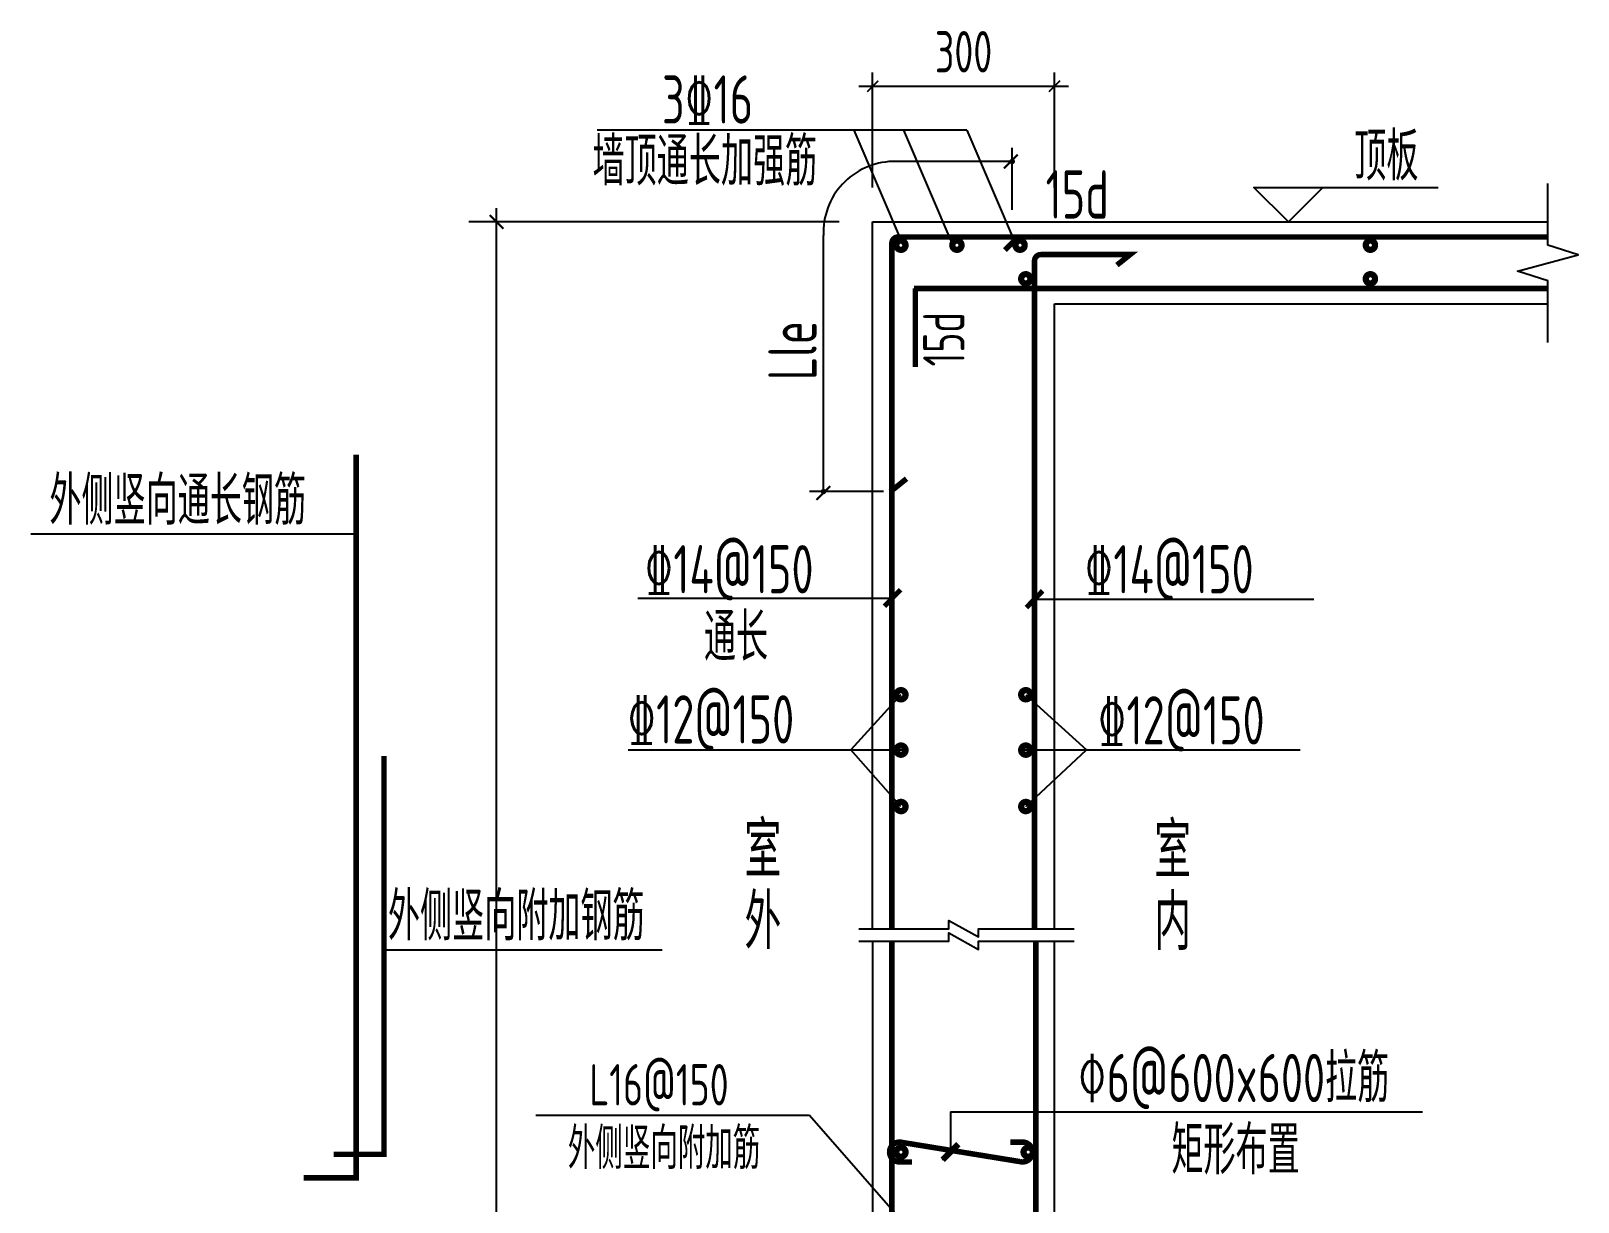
# Model space of a CAD drawing. Extents: x -668857 to 154266, y -275694 to 291306.
# Drawn here: x -289332 to -278109, y 188393 to 196890 of the extents above; entities that cross this region are included whole.
import ezdxf

# ---------------------------------------------------------------- set-up
doc = ezdxf.new("R2010")
doc.units = 0
doc.header["$LTSCALE"] = 1000
doc.linetypes.add('CONTINOUS', pattern=[0])
doc.linetypes.add('DASHED', pattern=[0.75, 0.5, -0.25])
doc.layers.get('0').update_dxf_attribs({"linetype": 'CONTINUOUS'})
doc.layers.get('DEFPOINTS').update_dxf_attribs({"linetype": 'CONTINUOUS'})
for name, color, linetype in [('A-AXIS', 1, 'CONTINUOUS'), ('DIM', 2, 'CONTINUOUS'), ('REIN', 6, 'CONTINUOUS'), ('S-B板配筋号', 7, 'CONTINUOUS'), ('SBG', 7, 'CONTINUOUS'), ('THIN', 7, 'CONTINUOUS'), ('中粗1', 4, 'CONTINUOUS'), ('墙', 3, 'CONTINUOUS'), ('标注', 142, 'CONTINUOUS'), ('结构', 7, 'DASHED'), ('说明文字', 7, 'CONTINUOUS'), ('边构涂实_平_', 252, 'CONTINUOUS')]:
    doc.layers.add(name, color=color, linetype=linetype)
doc.styles.add('TSSD_DIMENSION', font='Tssdeng.shx', dxfattribs={"width": 0.7, "bigfont": 'tssdchn.shx'})
doc.styles.add('TSSD_REIN', font='tssdeng.shx', dxfattribs={"width": 0.7, "height": 300, "bigfont": 'tssdchn.shx'})
doc.dimstyles.new('TSSD_100_100$0', dxfattribs={"dimtxt": 300, "dimasz": 80, "dimexe": 100, "dimexo": 250, "dimgap": 100, "dimtad": 1, "dimdec": 0, "dimzin": 0, "dimdsep": 46, "dimtxsty": 'TSSD_DIMENSION', "dimblk": 'ARCHTICK', "dimcen": 0, "dimdle": 100, "dimclrd": 3, "dimclre": 3, "dimclrt": 7, "dimadec": 0, "dimazin": 0, "dimtfac": 1, "dimtdec": 0, "dimtix": 1, "dimtmove": 2, "dimatfit": 3, "dimldrblk": 'ARCHTICK', "dimfxl": 0, "dimtolj": 1, "dimtzin": 0, "dimarcsym": 0})
doc.dimstyles.new('XXB', dxfattribs={"dimtxt": 250, "dimasz": 100, "dimexe": 200, "dimexo": 250, "dimgap": 100, "dimtad": 1, "dimzin": 0, "dimdsep": 46, "dimtxsty": 'Standard', "dimblk": 'ARCHTICK', "dimcen": 0, "dimdle": 100, "dimclrd": 3, "dimclre": 3, "dimclrt": 7, "dimadec": 0, "dimazin": 0, "dimtfac": 1, "dimtix": 1, "dimtmove": 2, "dimatfit": 3, "dimldrblk": 'ARCHTICK', "dimfxl": 0, "dimtolj": 1, "dimtzin": 0, "dimarcsym": 0})

# ---------------------------------------------------------------- blocks, each defined once
blk = doc.blocks.new('_DOT')
at = {"color": 0, "linetype": 'ByBlock'}
blk.add_line((-0.5, 0), (-1, 0), dxfattribs=at)
at = {"color": 0, "linetype": 'ByBlock', "const_width": 0.5}
blk.add_lwpolyline([(-0.25, 0, 1), (0.25, 0, 1)], format="xyb", close=True, dxfattribs=at)
blk = doc.blocks.new('_ArchTick')
at = {"color": 0, "linetype": 'ByBlock', "const_width": 0.15}
blk.add_lwpolyline([(-0.5, -0.5), (0.5, 0.5)], dxfattribs=at)
blk = doc.blocks.new('*D19')
at = {"layer": 'DEFPOINTS', "color": 0}
for p in [(330126.5638521853, 223247.5083073786), (332912.001897915, 223247.5083073786), (332148.1107095952, 212078.2339276838)]:
    blk.add_point(p, dxfattribs=at)
at = {"layer": 'DIM', "color": 0, "lineweight": -2}
blk.add_line((330126.5638521853, 211978.2339276838), (330126.5638521853, 223347.5083073786), dxfattribs=at)
at = {"layer": 'DIM', "color": 3, "lineweight": -2}
for p, q in [((332612.001897915, 223247.5083073786), (329926.5638521853, 223247.5083073786)), ((331848.1107095952, 212078.2339276838), (329926.5638521853, 212078.2339276838))]:
    blk.add_line(p, q, dxfattribs=at)
at = {"layer": 'DIM', "color": 0, "lineweight": -2, "xscale": 100, "yscale": 100, "zscale": 100}
for p, rotation in [((330126.5638521853, 223247.5083073786), 90), ((330126.5638521853, 212078.2339276838), 270)]:
    blk.add_blockref('_ArchTick', p, dxfattribs=dict(at, rotation=rotation))
blk = doc.blocks.new('ArchTick')
at = {"color": 0, "linetype": 'ByBlock', "lineweight": -2, "const_width": 0.075}
blk.add_lwpolyline([(-0.25, -0.25), (0.25, 0.25)], dxfattribs=at)
blk = doc.blocks.new('*D23')
at = {"layer": 'DEFPOINTS', "color": 0}
for p in [(334174.6456177483, 224232.2931245026), (332854.8808668039, 223247.5083073786), (334174.6456177483, 223247.5083073786)]:
    blk.add_point(p, dxfattribs=at)
at = {"layer": '说明文字', "color": 3, "lineweight": -2}
for p, q in [((332854.8808668039, 223497.5083073786), (332854.8808668039, 224332.2931245026)), ((334174.6456177483, 223497.5083073786), (334174.6456177483, 224332.2931245026)), ((332754.8808668039, 224232.2931245026), (334274.6456177483, 224232.2931245026))]:
    blk.add_line(p, q, dxfattribs=at)
at = {"layer": '说明文字', "color": 3, "lineweight": -2, "xscale": 80, "yscale": 80, "zscale": 80, "rotation": 180}
blk.add_blockref('_ArchTick', (332854.8808668039, 224232.2931245026), dxfattribs=at)
at = {"layer": '说明文字', "color": 3, "lineweight": -2, "xscale": 80, "yscale": 80, "zscale": 80}
blk.add_blockref('_ArchTick', (334174.6456177483, 224232.2931245026), dxfattribs=at)
at = {"layer": '说明文字', "color": 7, "insert": (333514.7632422761, 224482.2931245026), "char_height": 300, "attachment_point": 5, "style": 'TSSD_DIMENSION'}
blk.add_mtext('\\A1;300', dxfattribs=at)
blk = doc.blocks.new('20210729.23145802')
at = {"layer": 'A-AXIS', "color": 3}
for p, q in [((-22816.88064777339, -166171.2902276409), (-22816.88064777339, -165719.9653700762)), ((-22856.88064777339, -165819.9653700762), (-23685.12186113233, -165819.9653700762)), ((-24186.20679115178, -168175.2112155934), (-24186.20679115178, -166356.9548781295)), ((-23751.27080135653, -168215.2112155934), (-24286.20679115178, -168215.2112155934))]:
    blk.add_line(p, q, dxfattribs=at)
blk.add_arc((-23670.46528707305, -166335.9272346166), 516.1699921752356, 91.62712429651444, 182.334751602608, dxfattribs=at)
at = {"layer": 'DIM', "const_width": 45}
blk.add_lwpolyline([(-23207.06763215596, -172949.0694123995), (-23321.6190452599, -173063.6208255053)], dxfattribs=at)
at = {"layer": 'REIN', "linetype": 'ByBlock', "const_width": 40}
for points in [[(-22870.42998732859, -166463.2746294574), (-22774.97047641361, -166367.815118535), (-23644.75824106531, -166367.815118535, 0.4142135623730951), (-23689.75828606496, -166412.8151635346), (-23689.75828606496, -171386.1409987477)], [(-22654.85794333788, -171386.1409987477), (-22654.85794333788, -166540.5933126104, -0.4142135623730951), (-22609.85789834009, -166495.593267607), (-21961.67637661891, -166495.593267607), (-22057.13588753762, -166571.7866699216)], [(-22831.49771852838, -172934.345046951), (-22741.49762852909, -172934.345046951, -1.135050993659359), (-22759.49764653156, -173076.0588888959), (-23616.44325293647, -172936.6313490053, 1.135050993659445), (-23634.44327093521, -173078.3451909502), (-23544.44318093592, -173078.3451909502)]]:
    blk.add_lwpolyline(points, format="xyb", dxfattribs=at)
at = {"layer": 'REIN', "linetype": 'ByBlock', "const_width": 67.2}
for points in [[(-23624.13150467584, -166404.8893459332, 1), (-23624.13150467584, -166450.2493912936, 1)], [(-23217.90629756125, -166404.8893459332, 1), (-23217.90629756125, -166450.2493912936, 1)], [(-22759.79151895689, -166404.8893459332, 1), (-22759.79151895689, -166450.2493912936, 1)], [(-20218.50251766155, -166404.8893459332, 1), (-20218.50251766155, -166450.2493912936, 1)], [(-22718.25570664043, -166648.725802029, 1), (-22718.25570664043, -166694.0858473894, 1)], [(-20218.50251766155, -166648.725802029, 1), (-20218.50251766155, -166694.0858473894, 1)], [(-23624.13150467584, -169666.3096648329, 1), (-23624.13150467584, -169711.6697101914, 1)], [(-22718.25570664043, -169666.3096648329, 1), (-22718.25570664043, -169711.6697101914, 1)], [(-23624.13150467584, -170067.9423994948, 1), (-23624.13150467584, -170113.3024448534, 1)], [(-22718.25570664043, -170067.9423994948, 1), (-22718.25570664043, -170113.3024448534, 1)], [(-23624.13150467584, -170477.198297732, 1), (-23624.13150467584, -170522.5583430943, 1)], [(-22718.25570664043, -170477.198297732, 1), (-22718.25570664043, -170522.5583430943, 1)], [(-23624.13150467584, -172984.4322077432, 1), (-23624.13150467584, -173029.7922531036, 1)], [(-22700.89988018619, -172984.4322077432, 1), (-22700.89988018619, -173029.7922531036, 1)]]:
    blk.add_lwpolyline(points, format="xyb", close=True, dxfattribs=at)
at = {"layer": 'REIN', "linetype": 'ByBlock', "const_width": 40}
for points in [[(-23448.93447893532, -166367.815118535), (-18931.97547933506, -166367.815118535)], [(-23529.20968925999, -166741.2454185602), (-18931.97547933506, -166741.2454185602)], [(-23520.06669668527, -166741.2454185602), (-23520.06669668527, -167310.1415255503)], [(-27575.67512942757, -167946.2110451418), (-27575.67512942757, -168035.1012875675), (-27575.67512942757, -173193.6898432332), (-27956.94259554055, -173193.6898432332)], [(-23699.75819606381, -168215.2112155934), (-23583.54514268087, -168121.7021717005)], [(-27374.51583957393, -170132.8530578348), (-27374.51583957393, -170221.7433002624), (-27374.51583957393, -173023.164039725), (-27739.11903907452, -173023.164039725)]]:
    blk.add_lwpolyline(points, dxfattribs=at)
at = {"layer": 'REIN', "elevation": -9.999999999999957e-09}
for points in [[(-23689.75828606496, -171476.141088747, 40, 40, 0), (-23689.75828606496, -171653.9215736003, 40, 40, 0), (-23689.75828606496, -179392.9055025843, 30, 30, 0), (-24013.09796444373, -179392.9055025843, 30, 30, 0)], [(-22644.85794333601, -171476.141088747, 40, 40, 0), (-22644.85794333601, -171743.143430403, 40, 40, 0), (-22644.85794333601, -179379.3515678165, 30, 30, 0), (-22294.39001872623, -179379.3515678165, 30, 30, 0)]]:
    blk.add_lwpolyline(points, format="xyseb", dxfattribs=at)
at = {"layer": 'SBG'}
blk.add_lwpolyline([(-20563.47574046487, -166008.8747357209), (-20813.47574046487, -166258.8747357209), (-21063.47574046487, -166008.8747357209), (-19725.85292486986, -166008.8747357209)], dxfattribs=at)
at = {"layer": 'THIN'}
blk.add_lwpolyline([(-18931.97547933133, -167133.5811378327), (-18931.97547933133, -166686.2279367796), (-19151.97547933133, -166616.2279367796), (-18711.97547933133, -166496.2279367796), (-18931.97547933133, -166426.2279367796), (-18931.97547933133, -165978.8747357265)], dxfattribs=at)
at = {"layer": '中粗1', "linetype": 'ByBlock'}
for p, q in [((-23829.32849488081, -171386.1409987495), (-23829.32849488081, -166258.8747357265)), ((-23829.32849488081, -166258.8747357265), (-18931.97547933133, -166258.8747357265)), ((-22509.56374393636, -166853.5811378327), (-18931.97547933133, -166853.5811378327)), ((-22509.56374393636, -171386.1409987495), (-22509.56374393636, -166853.5811378327)), ((-23829.32849488081, -171476.1410887488), (-23829.32849487709, -177428.1491154213)), ((-22509.84743446531, -177428.1491154213), (-22509.84743446531, -171476.1410887488))]:
    blk.add_line(p, q, dxfattribs=at)
at = {"layer": '墙'}
for p, q in [((-23624.13150467584, -169688.9896875122), (-23988.03637646744, -170088.1819796884)), ((-22718.25570664043, -169688.9896875122), (-22277.66677091131, -170088.1819796884)), ((-25602.09783428581, -170088.1819796884), (-23603.76924603293, -170088.1819796884)), ((-23624.13150467584, -170499.8783204132), (-23988.03637646744, -170088.1819796884)), ((-22726.85801533842, -170088.1819796884), (-20728.52942708181, -170088.1819796884)), ((-22718.25570664043, -170499.8783204132), (-22277.66677091131, -170088.1819796884))]:
    blk.add_line(p, q, dxfattribs=at)
at = {"layer": '标注', "linetype": 'CONTINOUS'}
for p, q in [((-23146.15236841002, -165593.9214687184), (-25827.68190955045, -165593.9214687184)), ((-23964.65243038395, -165593.9214687184), (-23607.52874046611, -166428.9171951492)), ((-23604.26714701625, -165593.9214687184), (-23247.14345709654, -166428.9171951492)), ((-23146.15236841002, -165593.9214687184), (-22789.02867849031, -166428.9171951492)), ((-27575.67512942757, -168523.3164001345), (-29935.28088062909, -168523.3164001345)), ((-23689.75828606496, -168991.075640189), (-25532.66822162317, -168991.075640189)), ((-22659.18541157665, -168995.4287735005), (-20628.29340062151, -168995.4287735005)), ((-27374.51583957393, -171539.1963539864), (-25355.55797268357, -171539.1963539864)), ((-23264.34333870979, -172714.7897430626), (-19840.30156528065, -172714.7897430644)), ((-23264.34333870979, -172714.7897430626), (-23264.34333870979, -173006.3451189534)), ((-26272.724850534, -172739.0962014892), (-24286.65601927647, -172739.0962014892)), ((-24286.65601927647, -172739.0962014892), (-23512.61916694092, -173623.9118061722)), ((-23321.6190452599, -173063.6208255053), (-23207.06763215596, -172949.0694123995))]:
    blk.add_line(p, q, dxfattribs=at)
at = {"layer": '标注', "linetype": 'CONTINOUS', "const_width": 36}
for points in [[(-23744.22854926856, -169047.0683769328), (-23626.63308638008, -168926.1860567727)], [(-22713.65567478025, -169055.8699335814), (-22596.06021189364, -168934.9876134214)]]:
    blk.add_lwpolyline(points, dxfattribs=at)
at = {"layer": '结构', "linetype": 'CONTINOUS'}
for points in [[(-23929.32091909507, -171386.1409987477), (-23275.92611437896, -171386.1409987477), (-23275.92611437896, -171326.1409387426), (-23062.11035682121, -171446.1410587509), (-23062.11035682121, -171386.1409987477), (-22368.43914682837, -171386.1409987477)], [(-23929.32091909507, -171476.141088747), (-23275.92611437896, -171476.141088747), (-23275.92611437896, -171416.1410287418), (-23062.11035682121, -171536.1411487521), (-23062.11035682121, -171476.141088747), (-22368.43914682837, -171476.141088747)]]:
    blk.add_lwpolyline(points, dxfattribs=at)
at = {"layer": 'A-AXIS', "color": 3, "xscale": 40, "yscale": 40, "zscale": 40}
blk.add_blockref('_DOT', (-22816.88064777339, -165819.9653700762), dxfattribs=at)
at = {"layer": 'A-AXIS', "color": 3, "xscale": 40, "yscale": 40, "zscale": 40, "rotation": 270}
blk.add_blockref('_DOT', (-24186.20679115178, -168215.2112155934), dxfattribs=at)
at = {"layer": 'DIM', "xscale": 100, "yscale": 100, "zscale": 100, "rotation": 180}
for p in [(-22826.88064777153, -165819.9653700762), (-24186.20679115178, -168225.2112155934)]:
    blk.add_blockref('_ArchTick', p, dxfattribs=at)
at = {"layer": '标注', "color": 0, "linetype": 'CONTINOUS', "style": 'TSSD_DIMENSION', "width": 0.7}
blk.add_text('顶板', height=350, dxfattribs=at).set_placement((-20335.12406251719, -165958.4038647341))
at = {"layer": '说明文字', "color": 0, "style": 'TSSD_DIMENSION', "width": 0.7}
for s, height, p in [('3%%13216', 350, (-25357.16166043328, -165545.6282770825)), ('墙顶通长加强筋', 350, (-25861.04668536643, -165994.5426542279)), ('外侧竖向通长钢筋', 350, (-29801.15945465956, -168455.1587208449)), ('%%13214@150', 350, (-25485.08443395281, -168953.2871887092)), ('%%13214@150', 350, (-22292.78659176128, -168953.2871887092)), ('通长', 350, (-25053.52795059094, -169445.8623369564)), ('\x8412@150', 350, (-25609.57606529305, -170042.7544015073)), ('\x8412@150', 350, (-22197.10208346555, -170049.7713565477)), ('室', 400, (-24758.53765931586, -171011.6125702322)), ('室', 400, (-21785.96137430752, -171017.5437193033)), ('外侧竖向附加钢筋', 350, (-27345.29785499256, -171471.0386746968)), ('外', 400, (-24758.53765931586, -171534.9675517888)), ('内', 400, (-21785.96137430752, -171540.8987008599)), ('\x826@600x600拉筋', 350, (-22341.79149215715, -172644.2215383765)), ('L16@150', 300, (-25884.67696731025, -172668.3316465435)), ('外侧竖向附加筋', 300, (-26040.56861081207, -173129.4150270117)), ('矩形布置', 350, (-21661.76750982786, -173167.4843808026))]:
    blk.add_text(s, height=height, dxfattribs=at).set_placement(p)
at = {"layer": '说明文字', "style": 'TSSD_REIN', "width": 0.7}
blk.add_text('15d', height=350, dxfattribs=at).set_placement((-22574.39458780224, -166234.2494171434))
blk.add_text('15d', height=300, rotation=90, dxfattribs=at).set_placement((-23162.9363160939, -167307.3700129469))
at = {"layer": '边构涂实_平_', "color": 0, "linetype": 'ByBlock', "style": 'TSSD_DIMENSION', "width": 0.7}
blk.add_text('Lle', height=350, rotation=90, dxfattribs=at).set_placement((-24236.20679115178, -167406.5960051739))
at = {"layer": 'DIM'}
dim = blk.add_linear_dim(base=(-26557.64550949936, -166258.8747357265, -9.999999999999957e-09), p1=(-24536.09865208948, -177428.1491154213, -9.999999999999957e-09), p2=(-23772.20746376971, -166258.8747357265, -9.999999999999957e-09), angle=90, text='H', dimstyle='XXB', override={"dimtxt": 300, "dimexo": 300, "dimblk1": 'ARCHTICK', "dimblk2": 'ARCHTICK', "dimclrd": 0, "dimtmove": 2, "dimatfit": 3}, dxfattribs=at)
dim.commit()
dim.dimension.update_dxf_attribs({"geometry": '*D19', "text_midpoint": (-26557.64550949942, -171843.5119255739, -9.999999999999957e-09), "insert": (-356684.2093616847, -389506.3830431051)})
at = {"layer": '说明文字', "color": 0}
dim = blk.add_linear_dim(base=(-22509.56374393636, -165274.0899186025, -3.702328064273235e-07), p1=(-23829.32849488081, -166258.8747357265, -3.702328064273235e-07), p2=(-22509.56374393636, -166258.8747357265, -3.702328064273235e-07), text='300', dimstyle='TSSD_100_100$0', dxfattribs=at)
dim.commit()
dim.dimension.update_dxf_attribs({"geometry": '*D23', "text_midpoint": (-23169.44611940859, -165024.0899186025, -3.702328064273235e-07), "insert": (-356684.2093616847, -389506.3830431051)})

msp = doc.modelspace()

# ---------------------------------------------------------------- block references
at = {"layer": 'S-B板配筋号'}
msp.add_blockref('20210729.23145802', (-259396.6775268052, 361762.6723936494), dxfattribs=at)

doc.saveas('drawing.dxf')
